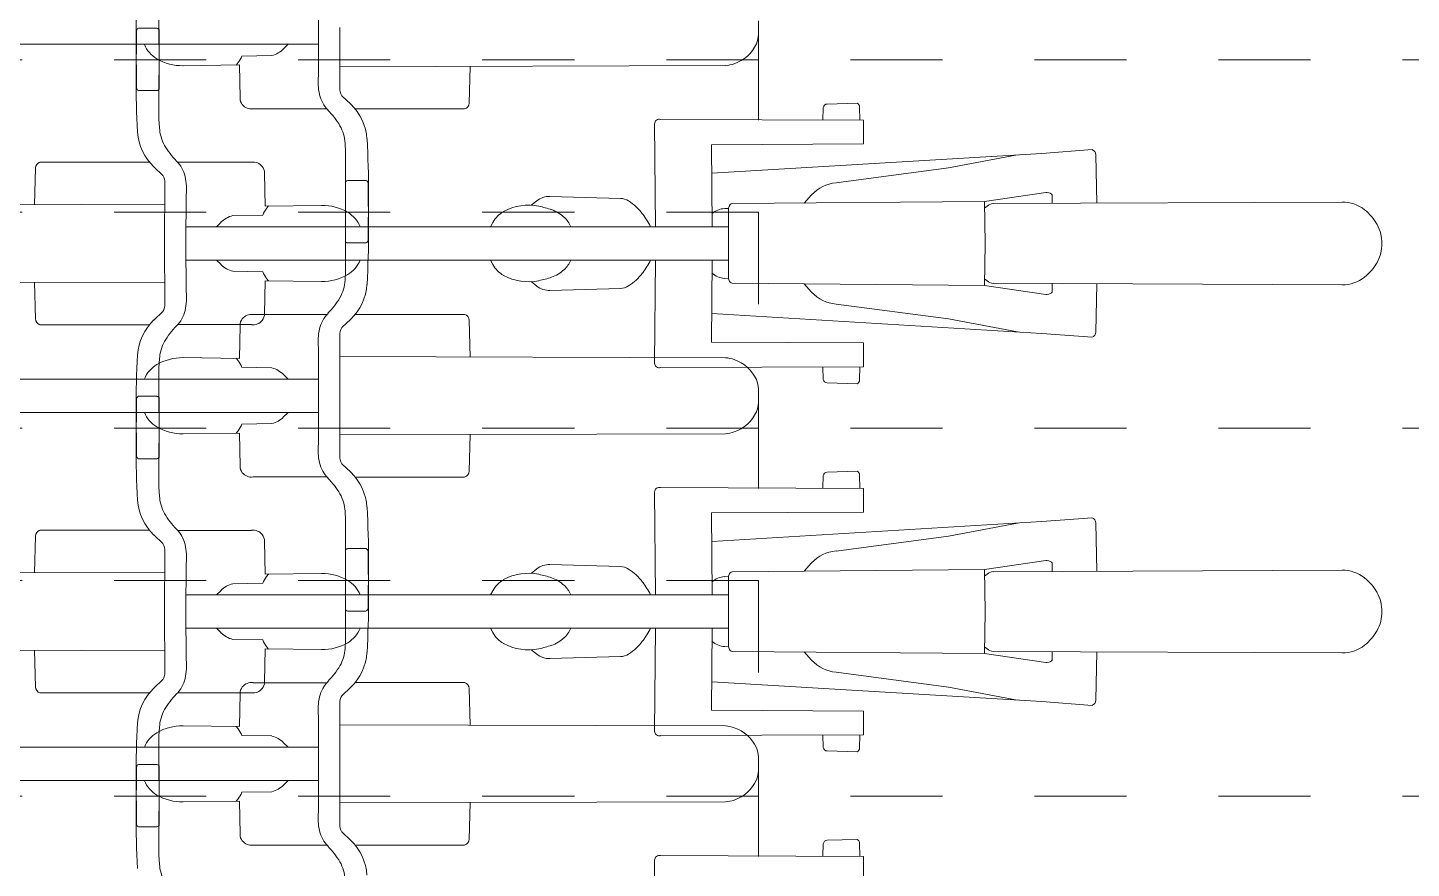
# Model space of a CAD drawing. Header units: metres. Extents: x -86 to 44, y -23 to 39.
# Drawn here: x 19.558 to 21.062, y -4.501 to -3.588 of the extents above; entities that cross this region are included whole.
import ezdxf

# ---------------------------------------------------------------- set-up
doc = ezdxf.new("R2010")
doc.units = ezdxf.units.M
doc.linetypes.add('_Verdeckte Linien_', pattern=[0.15, 0.1, -0.05])
for name, color, linetype, lineweight in [('A-DETL-GENF-HDLN', 7, '_Verdeckte Linien_', 9), ('A-DETL-GENF-OTLN', 7, 'Continuous', 9), ('C-PRKG-____-OTLN', 7, 'Continuous', 9)]:
    doc.layers.add(name, color=color, linetype=linetype, lineweight=lineweight)

# ---------------------------------------------------------------- blocks, each defined once
blk = doc.blocks.new('Fahrradstellplatz - Fahrradstellplatz-23803867--01_UG_OK_FFB_AF')
at = {"layer": 'A-DETL-GENF-HDLN', "color": 253, "true_color": 0x999999}
for p, q in [((1.6, 0), (1.6, 2)), ((1.6, 0), (1.6, 2)), ((2, 0), (2, 2)), ((2, 0), (2, 2)), ((1.6, 0), (1.2, 0)), ((2, 0), (1.6, 0)), ((2.4, 0), (2, 0))]:
    blk.add_line(p, q, dxfattribs=at)
at = {"layer": 'A-DETL-GENF-OTLN', "color": 253, "true_color": 0x999999}
for p, q in [((1.3825, 1.0675), (1.3825, 0.478)), ((1.4187, 1.0675), (1.4187, 0.478)), ((1.7825, 1.0675), (1.7825, 0.478)), ((1.8187, 1.0675), (1.8187, 0.478)), ((2.1825, 1.0675), (2.1825, 0.478)), ((1.36, 0.564), (1.3592, 0.6253)), ((1.4412, 0.564), (1.442, 0.6253)), ((1.76, 0.564), (1.7592, 0.6253)), ((1.8412, 0.564), (1.842, 0.6253)), ((2.16, 0.564), (2.1592, 0.6253)), ((1.3242, 0.5633), (1.36, 0.564)), ((1.3599, 0.5677), (1.3626, 0.5655)), ((1.3703, 0.5287), (1.3697, 0.5614)), ((1.4309, 0.5287), (1.4315, 0.5614)), ((1.4413, 0.5677), (1.4386, 0.5655)), ((1.477, 0.5633), (1.4412, 0.564)), ((1.7242, 0.5633), (1.76, 0.564)), ((1.7599, 0.5677), (1.7626, 0.5655)), ((1.7703, 0.5287), (1.7697, 0.5614)), ((1.8309, 0.5287), (1.8315, 0.5614)), ((1.8413, 0.5677), (1.8386, 0.5655)), ((1.877, 0.5633), (1.8412, 0.564)), ((2.1242, 0.5633), (2.16, 0.564)), ((2.1599, 0.5677), (2.1626, 0.5655)), ((2.1703, 0.5287), (2.1697, 0.5614)), ((1.3124, 0.469), (1.3124, 0.5492)), ((1.4888, 0.469), (1.4888, 0.5492)), ((1.7124, 0.469), (1.7124, 0.5492)), ((1.8888, 0.469), (1.8888, 0.5492)), ((2.1124, 0.469), (2.1124, 0.5492)), ((1.3825, 0.5111), (1.3776, 0.516)), ((1.4187, 0.5111), (1.4236, 0.516)), ((1.7825, 0.5111), (1.7776, 0.516)), ((1.8187, 0.5111), (1.8236, 0.516)), ((2.1825, 0.5111), (2.1776, 0.516)), ((1.4006, 0.4779), (1.3482, 0.4781)), ((1.453, 0.4781), (1.4006, 0.4779)), ((1.8006, 0.4779), (1.7482, 0.4781)), ((1.853, 0.4781), (1.8006, 0.4779)), ((2.2006, 0.4779), (2.1482, 0.4781)), ((2.253, 0.4781), (2.2006, 0.4779)), ((1.3266, 0.4527), (1.3174, 0.443)), ((1.3354, 0.4549), (1.4006, 0.4547)), ((1.3593, 0.0357), (1.3581, 0.4548)), ((1.4006, 0.4547), (1.4658, 0.4549)), ((1.4419, 0.0357), (1.4431, 0.4548)), ((1.4746, 0.4527), (1.4838, 0.443)), ((1.7266, 0.4527), (1.7174, 0.443)), ((1.7354, 0.4549), (1.8006, 0.4547)), ((1.7593, 0.0357), (1.7581, 0.4548)), ((1.8006, 0.4547), (1.8658, 0.4549)), ((1.8419, 0.0357), (1.8431, 0.4548)), ((1.8746, 0.4527), (1.8838, 0.443)), ((2.1266, 0.4527), (2.1174, 0.443)), ((2.1354, 0.4549), (2.2006, 0.4547)), ((2.1593, 0.0357), (2.1581, 0.4548)), ((1.3122, 0.3193), (1.3122, 0.4382)), ((1.489, 0.3193), (1.489, 0.4382)), ((1.5358, 0.4486), (1.5261, 0.4491)), ((1.6317, 0.4488), (1.5358, 0.4486)), ((1.5667, 0.4263), (1.5667, 0.4463)), ((1.5695, 0.4488), (1.6654, 0.4486)), ((1.6345, 0.4263), (1.6345, 0.4463)), ((1.6654, 0.4486), (1.6751, 0.4491)), ((1.7122, 0.3193), (1.7122, 0.4382)), ((1.889, 0.3193), (1.889, 0.4382)), ((1.9358, 0.4486), (1.9261, 0.4491)), ((2.0317, 0.4488), (1.9358, 0.4486)), ((1.9667, 0.4263), (1.9667, 0.4463)), ((1.9695, 0.4488), (2.0654, 0.4486)), ((2.0345, 0.4263), (2.0345, 0.4463)), ((2.0654, 0.4486), (2.0751, 0.4491)), ((2.1122, 0.3193), (2.1122, 0.4382)), ((1.6202, 0.4238), (1.5698, 0.4242)), ((1.581, 0.4238), (1.6314, 0.4242)), ((2.0202, 0.4238), (1.9698, 0.4242)), ((1.981, 0.4238), (2.0314, 0.4242)), ((1.3585, 0.3133), (1.3186, 0.3144)), ((1.4427, 0.3133), (1.4826, 0.3144)), ((1.7585, 0.3133), (1.7186, 0.3144)), ((1.8427, 0.3133), (1.8826, 0.3144)), ((2.1585, 0.3133), (2.1186, 0.3144)), ((1.3931, 0), (1.4006, 0)), ((1.4006, 0), (1.4081, 0)), ((1.7931, 0), (1.8006, 0)), ((1.8006, 0), (1.8081, 0)), ((2.1931, 0), (2.2006, 0)), ((2.2006, 0), (2.2081, 0))]:
    blk.add_line(p, q, dxfattribs=at)
for centre, radius, start, end in [((1.3952, 0.6369), 0.033, 113.0393, 149.4774), ((1.406, 0.6369), 0.033, 30.5226, 66.9607), ((1.7952, 0.6369), 0.033, 113.0393, 149.4774), ((1.806, 0.6369), 0.033, 30.5226, 66.9607), ((2.1952, 0.6369), 0.033, 113.0393, 149.4774), ((1.4138, 0.626), 0.0546, 149.4774, 180.6909), ((1.3874, 0.626), 0.0546, 359.3091, 30.5226), ((1.8138, 0.626), 0.0546, 149.4774, 180.6909), ((1.7874, 0.626), 0.0546, 359.3091, 30.5226), ((2.2138, 0.626), 0.0546, 149.4774, 180.6909), ((1.3247, 0.551), 0.0125, 128.2192, 188.3038), ((1.3241, 0.5518), 0.0115, 89.7991, 128.2192), ((1.377, 0.5825), 0.0223, 229.8575, 251.052), ((1.4242, 0.5825), 0.0223, 288.948, 310.1425), ((1.4771, 0.5518), 0.0115, 51.7808, 90.2009), ((1.4765, 0.551), 0.0125, 351.6962, 51.7808), ((1.7247, 0.551), 0.0125, 128.2192, 188.3038), ((1.7241, 0.5518), 0.0115, 89.7991, 128.2192), ((1.777, 0.5825), 0.0223, 229.8575, 251.052), ((1.8242, 0.5825), 0.0223, 288.948, 310.1425), ((1.8771, 0.5518), 0.0115, 51.7808, 90.2009), ((1.8765, 0.551), 0.0125, 351.6962, 51.7808), ((2.1247, 0.551), 0.0125, 128.2192, 188.3038), ((2.1241, 0.5518), 0.0115, 89.7991, 128.2192), ((2.177, 0.5825), 0.0223, 229.8575, 251.052), ((1.3968, 0.5354), 0.0273, 194.1816, 225.3541), ((1.4044, 0.5354), 0.0273, 314.6459, 345.8184), ((1.7968, 0.5354), 0.0273, 194.1816, 225.3541), ((1.8044, 0.5354), 0.0273, 314.6459, 345.8184), ((2.1968, 0.5354), 0.0273, 194.1816, 225.3541), ((1.2519, 0.5273), 0.0839, 300.1335, 314.8059), ((1.3355, 0.4431), 0.0347, 102.9222, 134.8059), ((1.3414, 0.4178), 0.0607, 83.5208, 102.9222), ((1.4598, 0.4178), 0.0607, 77.0778, 96.4792), ((1.4656, 0.4431), 0.0347, 45.1941, 77.0778), ((1.5493, 0.5273), 0.0839, 225.1941, 239.8665), ((1.6519, 0.5273), 0.0839, 300.1335, 314.8059), ((1.7355, 0.4431), 0.0347, 102.9222, 134.8059), ((1.7414, 0.4178), 0.0607, 83.5208, 102.9222), ((1.8598, 0.4178), 0.0607, 77.0778, 96.4792), ((1.8656, 0.4431), 0.0347, 45.1941, 77.0778), ((1.9493, 0.5273), 0.0839, 225.1941, 239.8665), ((2.0519, 0.5273), 0.0839, 300.1335, 314.8059), ((2.1355, 0.4431), 0.0347, 102.9222, 134.8059), ((2.1414, 0.4178), 0.0607, 83.5208, 102.9222), ((1.273, 0.491), 0.0419, 272.8793, 300.1335), ((1.3353, 0.4364), 0.0186, 89.7864, 118.0605), ((1.4659, 0.4364), 0.0186, 61.9395, 90.2136), ((1.5282, 0.491), 0.0419, 239.8665, 267.1207), ((1.673, 0.491), 0.0419, 272.8793, 300.1335), ((1.7353, 0.4364), 0.0186, 89.7864, 118.0605), ((1.8659, 0.4364), 0.0186, 61.9395, 90.2136), ((1.9282, 0.491), 0.0419, 239.8665, 267.1207), ((2.073, 0.491), 0.0419, 272.8793, 300.1335), ((2.1353, 0.4364), 0.0186, 89.7864, 118.0605), ((1.2762, 0.482), 0.0567, 273.4273, 316.6249), ((1.525, 0.482), 0.0567, 223.3751, 266.5727), ((1.5692, 0.4463), 0.00251, 83.5873, 180), ((1.6319, 0.4463), 0.00251, 0, 96.4127), ((1.6762, 0.482), 0.0567, 273.4273, 316.6249), ((1.925, 0.482), 0.0567, 223.3751, 266.5727), ((1.9692, 0.4463), 0.00251, 83.5873, 180), ((2.0319, 0.4463), 0.00251, 0, 96.4127), ((2.0762, 0.482), 0.0567, 273.4273, 316.6249), ((1.5761, 1.3361), 0.9124, 266.5727, 270.3077), ((1.5698, 0.4274), 0.00327, 199.6166, 269.5389), ((1.6251, 1.3361), 0.9124, 269.6923, 273.4273), ((1.6314, 0.4274), 0.00327, 270.4611, 340.3834), ((1.9761, 1.3361), 0.9124, 266.5727, 270.3077), ((1.9698, 0.4274), 0.00327, 199.6166, 269.5389), ((2.0251, 1.3361), 0.9124, 269.6923, 273.4273), ((2.0314, 0.4274), 0.00327, 270.4611, 340.3834), ((1.3188, 0.3212), 0.00683, 196.6805, 268.4014), ((1.4824, 0.3212), 0.00683, 271.5986, 343.3195), ((1.7188, 0.3212), 0.00683, 196.6805, 268.4014), ((1.8824, 0.3212), 0.00683, 271.5986, 343.3195), ((2.1188, 0.3212), 0.00683, 196.6805, 268.4014), ((1.3997, 0.0394), 0.0406, 185.2642, 198.9471), ((1.4015, 0.0394), 0.0406, 341.0529, 354.7358), ((1.7997, 0.0394), 0.0406, 185.2642, 198.9471), ((1.8015, 0.0394), 0.0406, 341.0529, 354.7358), ((2.1997, 0.0394), 0.0406, 185.2642, 198.9471), ((1.4003, 0.0396), 0.0412, 198.9471, 245.2958), ((1.4009, 0.0396), 0.0412, 294.7042, 341.0529), ((1.8003, 0.0396), 0.0412, 198.9471, 245.2958), ((1.8009, 0.0396), 0.0412, 294.7042, 341.0529), ((2.2003, 0.0396), 0.0412, 198.9471, 245.2958), ((1.3931, 0.024), 0.024, 245.2958, 269.9884), ((1.4081, 0.024), 0.024, 270.0116, 294.7042), ((1.7931, 0.024), 0.024, 245.2958, 269.9884), ((1.8081, 0.024), 0.024, 270.0116, 294.7042), ((2.1931, 0.024), 0.024, 245.2958, 269.9884)]:
    blk.add_arc(centre, radius, start, end, dxfattribs=at)
blk = doc.blocks.new('Fahrradstellplatz - Fahrradstellplatz-23804100--01_UG_OK_FFB_AF')
at = {"layer": 'A-DETL-GENF-HDLN', "color": 253, "true_color": 0x999999}
for p, q in [((1.2, 0), (1.2, -2)), ((1.2, 0), (1.2, -2)), ((1.6, 0), (1.6, -2)), ((1.6, 0), (1.6, -2)), ((2, 0), (2, -2)), ((2, 0), (2, -2))]:
    blk.add_line(p, q, dxfattribs=at)
at = {"layer": 'A-DETL-GENF-OTLN', "color": 253, "true_color": 0x999999}
for p, q in [((1.3593, -0.0357), (1.3581, -0.4548)), ((1.4419, -0.0357), (1.4431, -0.4548)), ((1.7593, -0.0357), (1.7581, -0.4548)), ((1.8419, -0.0357), (1.8431, -0.4548)), ((1.3585, -0.3133), (1.3186, -0.3144)), ((1.4427, -0.3133), (1.4826, -0.3144)), ((1.7585, -0.3133), (1.7186, -0.3144)), ((1.8427, -0.3133), (1.8826, -0.3144)), ((1.3122, -0.3193), (1.3122, -0.4382)), ((1.489, -0.3193), (1.489, -0.4382)), ((1.7122, -0.3193), (1.7122, -0.4382)), ((1.889, -0.3193), (1.889, -0.4382)), ((1.1667, -0.4263), (1.1667, -0.4463)), ((1.2202, -0.4238), (1.1698, -0.4242)), ((1.181, -0.4238), (1.2314, -0.4242)), ((1.2345, -0.4263), (1.2345, -0.4463)), ((1.5667, -0.4263), (1.5667, -0.4463)), ((1.6202, -0.4238), (1.5698, -0.4242)), ((1.581, -0.4238), (1.6314, -0.4242)), ((1.6345, -0.4263), (1.6345, -0.4463)), ((1.9667, -0.4263), (1.9667, -0.4463)), ((2.0202, -0.4238), (1.9698, -0.4242)), ((1.981, -0.4238), (2.0314, -0.4242)), ((2.0345, -0.4263), (2.0345, -0.4463)), ((1.1358, -0.4486), (1.1261, -0.4491)), ((1.2317, -0.4488), (1.1358, -0.4486)), ((1.1695, -0.4488), (1.2654, -0.4486)), ((1.2654, -0.4486), (1.2751, -0.4491)), ((1.3266, -0.4527), (1.3174, -0.443)), ((1.4746, -0.4527), (1.4838, -0.443)), ((1.5358, -0.4486), (1.5261, -0.4491)), ((1.6317, -0.4488), (1.5358, -0.4486)), ((1.5695, -0.4488), (1.6654, -0.4486)), ((1.6654, -0.4486), (1.6751, -0.4491)), ((1.7266, -0.4527), (1.7174, -0.443)), ((1.8746, -0.4527), (1.8838, -0.443)), ((1.9358, -0.4486), (1.9261, -0.4491)), ((2.0317, -0.4488), (1.9358, -0.4486)), ((1.9695, -0.4488), (2.0654, -0.4486)), ((1.3354, -0.4549), (1.4006, -0.4547)), ((1.4006, -0.4547), (1.4658, -0.4549)), ((1.7354, -0.4549), (1.8006, -0.4547)), ((1.8006, -0.4547), (1.8658, -0.4549)), ((1.3124, -0.469), (1.3124, -0.5492)), ((1.4006, -0.4779), (1.3482, -0.4781)), ((1.3825, -1.0675), (1.3825, -0.478)), ((1.453, -0.4781), (1.4006, -0.4779)), ((1.4187, -1.0675), (1.4187, -0.478)), ((1.4888, -0.469), (1.4888, -0.5492)), ((1.7124, -0.469), (1.7124, -0.5492)), ((1.8006, -0.4779), (1.7482, -0.4781)), ((1.7825, -1.0675), (1.7825, -0.478)), ((1.853, -0.4781), (1.8006, -0.4779)), ((1.8187, -1.0675), (1.8187, -0.478)), ((1.8888, -0.469), (1.8888, -0.5492)), ((1.3825, -0.5111), (1.3776, -0.516)), ((1.4187, -0.5111), (1.4236, -0.516)), ((1.7825, -0.5111), (1.7776, -0.516)), ((1.8187, -0.5111), (1.8236, -0.516)), ((1.3703, -0.5287), (1.3697, -0.5614)), ((1.4309, -0.5287), (1.4315, -0.5614)), ((1.7703, -0.5287), (1.7697, -0.5614)), ((1.8309, -0.5287), (1.8315, -0.5614)), ((1.3242, -0.5633), (1.36, -0.564)), ((1.36, -0.564), (1.3592, -0.6253)), ((1.3599, -0.5677), (1.3626, -0.5655)), ((1.4413, -0.5677), (1.4386, -0.5655)), ((1.477, -0.5633), (1.4412, -0.564)), ((1.4412, -0.564), (1.442, -0.6253)), ((1.7242, -0.5633), (1.76, -0.564)), ((1.76, -0.564), (1.7592, -0.6253)), ((1.7599, -0.5677), (1.7626, -0.5655)), ((1.8413, -0.5677), (1.8386, -0.5655)), ((1.877, -0.5633), (1.8412, -0.564)), ((1.8412, -0.564), (1.842, -0.6253)), ((1.3825, -0.809), (1.3779, -0.8114)), ((1.4187, -0.809), (1.4233, -0.8114)), ((1.7825, -0.809), (1.7779, -0.8114)), ((1.8187, -0.809), (1.8233, -0.8114)), ((1.3591, -0.8532), (1.3542, -0.8592)), ((1.4421, -0.8532), (1.447, -0.8592)), ((1.7591, -0.8532), (1.7542, -0.8592)), ((1.8421, -0.8532), (1.847, -0.8592)), ((1.3495, -0.8735), (1.3517, -0.95)), ((1.4517, -0.8735), (1.4495, -0.95)), ((1.7495, -0.8735), (1.7517, -0.95)), ((1.8517, -0.8735), (1.8495, -0.95)), ((1.0187, -0.9883), (1.1305, -0.9872)), ((1.3825, -0.9883), (1.2707, -0.9872)), ((1.4187, -0.9883), (1.5305, -0.9872)), ((1.7825, -0.9883), (1.6707, -0.9872)), ((1.8187, -0.9883), (1.9305, -0.9872)), ((1.1354, -0.9937), (1.1345, -1.2142)), ((1.2658, -0.9937), (1.2667, -1.2142)), ((1.5354, -0.9937), (1.5345, -1.2142)), ((1.6658, -0.9937), (1.6667, -1.2142)), ((1.9354, -0.9937), (1.9345, -1.2142)), ((1.2925, -1.2142), (1.2933, -1.049)), ((1.2933, -1.049), (1.3825, -1.0497)), ((1.3028, -1.408), (1.3243, -1.0493)), ((1.5079, -1.049), (1.4187, -1.0497)), ((1.4984, -1.408), (1.4769, -1.0493)), ((1.5087, -1.2142), (1.5079, -1.049)), ((1.6925, -1.2142), (1.6933, -1.049)), ((1.6933, -1.049), (1.7825, -1.0497)), ((1.7028, -1.408), (1.7243, -1.0493)), ((1.9079, -1.049), (1.8187, -1.0497)), ((1.8984, -1.408), (1.8769, -1.0493)), ((1.9087, -1.2142), (1.9079, -1.049)), ((1.3604, -1.0681), (1.3621, -1.0675)), ((1.3621, -1.0675), (1.4006, -1.0674)), ((1.3624, -1.0675), (1.3627, -1.0634)), ((1.4006, -1.0674), (1.4391, -1.0675)), ((1.4387, -1.0675), (1.4385, -1.0634)), ((1.4391, -1.0675), (1.4408, -1.0681)), ((1.7604, -1.0681), (1.7621, -1.0675)), ((1.7621, -1.0675), (1.8006, -1.0674)), ((1.7624, -1.0675), (1.7627, -1.0634)), ((1.8006, -1.0674), (1.8391, -1.0675)), ((1.8387, -1.0675), (1.8385, -1.0634)), ((1.8391, -1.0675), (1.8408, -1.0681)), ((1.3573, -1.0716), (1.355, -1.3458)), ((1.4462, -1.3458), (1.4439, -1.0716)), ((1.7573, -1.0716), (1.755, -1.3458)), ((1.8462, -1.3458), (1.8439, -1.0716)), ((1.3567, -1.1498), (1.3478, -1.1579)), ((1.4445, -1.1498), (1.4534, -1.1579)), ((1.7567, -1.1498), (1.7478, -1.1579)), ((1.8445, -1.1498), (1.8534, -1.1579)), ((1.1483, -1.1705), (1.1347, -1.1702)), ((1.2529, -1.1705), (1.2665, -1.1702)), ((1.5483, -1.1705), (1.5347, -1.1702)), ((1.6529, -1.1705), (1.6665, -1.1702)), ((1.9483, -1.1705), (1.9347, -1.1702)), ((1.153, -1.2074), (1.1521, -1.1747)), ((1.2482, -1.2074), (1.2491, -1.1747)), ((1.3347, -1.1845), (1.3186, -1.3065)), ((1.4664, -1.1845), (1.4826, -1.3065)), ((1.553, -1.2074), (1.5521, -1.1747)), ((1.6482, -1.2074), (1.6491, -1.1747)), ((1.7347, -1.1845), (1.7186, -1.3065)), ((1.8664, -1.1845), (1.8826, -1.3065)), ((1.953, -1.2074), (1.9521, -1.1747)), ((1.1345, -1.2142), (1.1087, -1.2142)), ((1.1345, -1.2102), (1.1489, -1.21)), ((1.2666, -1.2102), (1.2523, -1.21)), ((1.2667, -1.2142), (1.2925, -1.2142)), ((1.5345, -1.2142), (1.5087, -1.2142)), ((1.5345, -1.2102), (1.5489, -1.21)), ((1.6666, -1.2102), (1.6523, -1.21)), ((1.6667, -1.2142), (1.6925, -1.2142)), ((1.9345, -1.2142), (1.9087, -1.2142)), ((1.9345, -1.2102), (1.9489, -1.21)), ((1.3186, -1.3065), (1.3044, -1.3816)), ((1.4826, -1.3065), (1.4968, -1.3816)), ((1.7186, -1.3065), (1.7044, -1.3816)), ((1.8826, -1.3065), (1.8968, -1.3816)), ((1.355, -1.3458), (1.3452, -1.4123)), ((1.355, -1.3458), (1.4006, -1.3465)), ((1.3623, -1.3459), (1.36, -1.3486)), ((1.4006, -1.3465), (1.4462, -1.3458)), ((1.4389, -1.3459), (1.4411, -1.3486)), ((1.4462, -1.3458), (1.456, -1.4123)), ((1.755, -1.3458), (1.7452, -1.4123)), ((1.755, -1.3458), (1.8006, -1.3465)), ((1.7623, -1.3459), (1.76, -1.3486)), ((1.8006, -1.3465), (1.8462, -1.3458)), ((1.8389, -1.3459), (1.8411, -1.3486)), ((1.8462, -1.3458), (1.856, -1.4123)), ((1.3573, -1.3551), (1.3556, -1.7345)), ((1.4439, -1.3551), (1.4456, -1.7345)), ((1.7573, -1.3551), (1.7556, -1.7345)), ((1.8439, -1.3551), (1.8456, -1.7345)), ((1.2987, -1.4626), (1.3028, -1.408)), ((1.5025, -1.4626), (1.4984, -1.408)), ((1.6987, -1.4626), (1.7028, -1.408)), ((1.9025, -1.4626), (1.8984, -1.408)), ((1.3486, -1.4194), (1.357, -1.4194)), ((1.4526, -1.4194), (1.4442, -1.4194)), ((1.7486, -1.4194), (1.757, -1.4194)), ((1.8526, -1.4194), (1.8442, -1.4194)), ((1.3568, -1.4679), (1.3043, -1.4669)), ((1.4444, -1.4679), (1.4969, -1.4669)), ((1.7568, -1.4679), (1.7043, -1.4669)), ((1.8444, -1.4679), (1.8969, -1.4669))]:
    blk.add_line(p, q, dxfattribs=at)
for centre, radius, start, end in [((1.3188, -0.3212), 0.00683, 91.5986, 163.3195), ((1.4824, -0.3212), 0.00683, 16.6805, 88.4014), ((1.7188, -0.3212), 0.00683, 91.5986, 163.3195), ((1.8824, -0.3212), 0.00683, 16.6805, 88.4014), ((1.1761, -1.3361), 0.9124, 89.6923, 93.4273), ((1.1698, -0.4274), 0.00327, 90.4611, 160.3834), ((1.2251, -1.3361), 0.9124, 86.5727, 90.3077), ((1.2314, -0.4274), 0.00327, 19.6166, 89.5389), ((1.2762, -0.482), 0.0567, 43.3751, 86.5727), ((1.525, -0.482), 0.0567, 93.4273, 136.6249), ((1.5761, -1.3361), 0.9124, 89.6923, 93.4273), ((1.5698, -0.4274), 0.00327, 90.4611, 160.3834), ((1.6251, -1.3361), 0.9124, 86.5727, 90.3077), ((1.6314, -0.4274), 0.00327, 19.6166, 89.5389), ((1.6762, -0.482), 0.0567, 43.3751, 86.5727), ((1.925, -0.482), 0.0567, 93.4273, 136.6249), ((1.9761, -1.3361), 0.9124, 89.6923, 93.4273), ((1.9698, -0.4274), 0.00327, 90.4611, 160.3834), ((2.0251, -1.3361), 0.9124, 86.5727, 90.3077), ((2.0314, -0.4274), 0.00327, 19.6166, 89.5389), ((1.1282, -0.491), 0.0419, 92.8793, 120.1335), ((1.1692, -0.4463), 0.00251, 180, 276.4127), ((1.2319, -0.4463), 0.00251, 263.5873, 0), ((1.273, -0.491), 0.0419, 59.8665, 87.1207), ((1.5282, -0.491), 0.0419, 92.8793, 120.1335), ((1.5692, -0.4463), 0.00251, 180, 276.4127), ((1.6319, -0.4463), 0.00251, 263.5873, 0), ((1.673, -0.491), 0.0419, 59.8665, 87.1207), ((1.9282, -0.491), 0.0419, 92.8793, 120.1335), ((1.9692, -0.4463), 0.00251, 180, 276.4127), ((2.0319, -0.4463), 0.00251, 263.5873, 0), ((1.2519, -0.5273), 0.0839, 45.1941, 59.8665), ((1.3353, -0.4364), 0.0186, 241.9395, 270.2136), ((1.4659, -0.4364), 0.0186, 269.7864, 298.0605), ((1.5493, -0.5273), 0.0839, 120.1335, 134.8059), ((1.6519, -0.5273), 0.0839, 45.1941, 59.8665), ((1.7353, -0.4364), 0.0186, 241.9395, 270.2136), ((1.8659, -0.4364), 0.0186, 269.7864, 298.0605), ((1.9493, -0.5273), 0.0839, 120.1335, 134.8059), ((1.3355, -0.4431), 0.0347, 225.1941, 257.0778), ((1.3414, -0.4178), 0.0607, 257.0778, 276.4792), ((1.4598, -0.4178), 0.0607, 263.5208, 282.9222), ((1.4656, -0.4431), 0.0347, 282.9222, 314.8059), ((1.7355, -0.4431), 0.0347, 225.1941, 257.0778), ((1.7414, -0.4178), 0.0607, 257.0778, 276.4792), ((1.8598, -0.4178), 0.0607, 263.5208, 282.9222), ((1.8656, -0.4431), 0.0347, 282.9222, 314.8059), ((1.3968, -0.5354), 0.0273, 134.6459, 165.8184), ((1.4044, -0.5354), 0.0273, 14.1816, 45.3541), ((1.7968, -0.5354), 0.0273, 134.6459, 165.8184), ((1.8044, -0.5354), 0.0273, 14.1816, 45.3541), ((1.3247, -0.551), 0.0125, 171.6962, 231.7808), ((1.4765, -0.551), 0.0125, 308.2192, 8.3038), ((1.7247, -0.551), 0.0125, 171.6962, 231.7808), ((1.8765, -0.551), 0.0125, 308.2192, 8.3038), ((1.3241, -0.5518), 0.0115, 231.7808, 270.2009), ((1.377, -0.5825), 0.0223, 108.948, 130.1425), ((1.4242, -0.5825), 0.0223, 49.8575, 71.052), ((1.4771, -0.5518), 0.0115, 269.7991, 308.2192), ((1.7241, -0.5518), 0.0115, 231.7808, 270.2009), ((1.777, -0.5825), 0.0223, 108.948, 130.1425), ((1.8242, -0.5825), 0.0223, 49.8575, 71.052), ((1.8771, -0.5518), 0.0115, 269.7991, 308.2192), ((1.4138, -0.626), 0.0546, 179.3091, 210.5226), ((1.3874, -0.626), 0.0546, 329.4774, 0.6909), ((1.8138, -0.626), 0.0546, 179.3091, 210.5226), ((1.7874, -0.626), 0.0546, 329.4774, 0.6909), ((1.3952, -0.6369), 0.033, 210.5226, 246.9607), ((1.406, -0.6369), 0.033, 293.0393, 329.4774), ((1.7952, -0.6369), 0.033, 210.5226, 246.9607), ((1.806, -0.6369), 0.033, 293.0393, 329.4774), ((1.3914, -0.8372), 0.0291, 117.6438, 151.2706), ((1.4097, -0.8372), 0.0291, 28.7294, 62.3562), ((1.7914, -0.8372), 0.0291, 117.6438, 151.2706), ((1.8097, -0.8372), 0.0291, 28.7294, 62.3562), ((1.4151, -0.8501), 0.0561, 151.2706, 191.4914), ((1.3861, -0.8501), 0.0561, 348.5086, 28.7294), ((1.8151, -0.8501), 0.0561, 151.2706, 191.4914), ((1.7861, -0.8501), 0.0561, 348.5086, 28.7294), ((1.3712, -0.8728), 0.0217, 141.3143, 181.7839), ((1.471, -0.8388), 0.1131, 191.4914, 198.8121), ((1.3302, -0.8388), 0.1131, 341.1879, 348.5086), ((1.43, -0.8728), 0.0217, 358.2161, 38.6857), ((1.7712, -0.8728), 0.0217, 141.3143, 181.7839), ((1.871, -0.8388), 0.1131, 191.4914, 198.8121), ((1.7302, -0.8388), 0.1131, 341.1879, 348.5086), ((1.83, -0.8728), 0.0217, 358.2161, 38.6857), ((1.3986, -0.8634), 0.0367, 198.8121, 223.6761), ((1.4026, -0.8634), 0.0367, 316.3239, 341.1879), ((1.7986, -0.8634), 0.0367, 198.8121, 223.6761), ((1.8026, -0.8634), 0.0367, 316.3239, 341.1879), ((1.3961, -0.8658), 0.0333, 223.6761, 245.8489), ((1.4051, -0.8658), 0.0333, 294.1511, 316.3239), ((1.7961, -0.8658), 0.0333, 223.6761, 245.8489), ((1.8051, -0.8658), 0.0333, 294.1511, 316.3239), ((1.3693, -0.9495), 0.0176, 181.6619, 212.4932), ((1.4028, -0.9281), 0.0574, 212.4932, 233.4981), ((1.3984, -0.9281), 0.0574, 306.5019, 327.5068), ((1.4319, -0.9495), 0.0176, 327.5068, 358.3381), ((1.7693, -0.9495), 0.0176, 181.6619, 212.4932), ((1.8028, -0.9281), 0.0574, 212.4932, 233.4981), ((1.7984, -0.9281), 0.0574, 306.5019, 327.5068), ((1.8319, -0.9495), 0.0176, 327.5068, 358.3381), ((1.4288, -0.893), 0.1011, 233.4981, 242.7387), ((1.3724, -0.893), 0.1011, 297.2613, 306.5019), ((1.8288, -0.893), 0.1011, 233.4981, 242.7387), ((1.7724, -0.893), 0.1011, 297.2613, 306.5019), ((1.1305, -0.9923), 0.00508, 344.2179, 90.5532), ((1.2706, -0.9923), 0.00508, 89.4468, 195.7821), ((1.5305, -0.9923), 0.00508, 344.2179, 90.5532), ((1.6706, -0.9923), 0.00508, 89.4468, 195.7821), ((1.9305, -0.9923), 0.00508, 344.2179, 90.5532), ((1.3854, -1.0646), 0.0228, 138.7676, 176.9501), ((1.4158, -1.0646), 0.0228, 3.0499, 41.2324), ((1.7854, -1.0646), 0.0228, 138.7676, 176.9501), ((1.8158, -1.0646), 0.0228, 3.0499, 41.2324), ((1.362, -1.0727), 0.00483, 109.8743, 166.7404), ((1.4392, -1.0727), 0.00483, 13.2596, 70.1257), ((1.762, -1.0727), 0.00483, 109.8743, 166.7404), ((1.8392, -1.0727), 0.00483, 13.2596, 70.1257), ((1.1477, -1.1749), 0.00438, 1.6744, 81.5061), ((1.2535, -1.1749), 0.00438, 98.4939, 178.3256), ((1.3758, -1.1882), 0.0413, 132.7557, 174.7793), ((1.4254, -1.1882), 0.0413, 5.2207, 47.2443), ((1.5477, -1.1749), 0.00438, 1.6744, 81.5061), ((1.6535, -1.1749), 0.00438, 98.4939, 178.3256), ((1.7758, -1.1882), 0.0413, 132.7557, 174.7793), ((1.8254, -1.1882), 0.0413, 5.2207, 47.2443), ((1.9477, -1.1749), 0.00438, 1.6744, 81.5061), ((1.1488, -1.2054), 0.00464, 270.4692, 334.4859), ((1.2524, -1.2054), 0.00464, 205.5141, 269.5308), ((1.5488, -1.2054), 0.00464, 270.4692, 334.4859), ((1.6524, -1.2054), 0.00464, 205.5141, 269.5308), ((1.9488, -1.2054), 0.00464, 270.4692, 334.4859), ((1.3689, -1.3562), 0.0117, 139.6093, 174.8866), ((1.4323, -1.3562), 0.0117, 5.1134, 40.3907), ((1.7689, -1.3562), 0.0117, 139.6093, 174.8866), ((1.8323, -1.3562), 0.0117, 5.1134, 40.3907), ((1.3532, -1.4134), 0.00806, 171.6319, 220.4805), ((1.448, -1.4134), 0.00806, 319.5195, 8.3681), ((1.7532, -1.4134), 0.00806, 171.6319, 220.4805), ((1.848, -1.4134), 0.00806, 319.5195, 8.3681), ((1.3486, -1.4174), 0.00199, 220.4805, 270.7837), ((1.4526, -1.4174), 0.00199, 269.2163, 319.5195), ((1.7486, -1.4174), 0.00199, 220.4805, 270.7837), ((1.8526, -1.4174), 0.00199, 269.2163, 319.5195), ((1.3045, -1.4608), 0.00606, 196.7999, 268.9063), ((1.4967, -1.4608), 0.00606, 271.0937, 343.2001), ((1.7045, -1.4608), 0.00606, 196.7999, 268.9063), ((1.8967, -1.4608), 0.00606, 271.0937, 343.2001), ((1.3944, -1.7346), 0.0388, 179.7429, 218.4031), ((1.4068, -1.7346), 0.0388, 321.5969, 0.2571), ((1.7944, -1.7346), 0.0388, 179.7429, 218.4031), ((1.8068, -1.7346), 0.0388, 321.5969, 0.2571), ((1.4058, -1.7256), 0.0534, 218.4031, 241.1766), ((1.3954, -1.7256), 0.0534, 298.8234, 321.5969), ((1.8058, -1.7256), 0.0534, 218.4031, 241.1766), ((1.7954, -1.7256), 0.0534, 298.8234, 321.5969), ((1.4007, -1.7348), 0.0429, 241.1766, 269.7973), ((1.4004, -1.7348), 0.0429, 270.2027, 298.8234), ((1.8007, -1.7348), 0.0429, 241.1766, 269.7973), ((1.8004, -1.7348), 0.0429, 270.2027, 298.8234)]:
    blk.add_arc(centre, radius, start, end, dxfattribs=at)

msp = doc.modelspace()

# ---------------------------------------------------------------- block references
at = {"layer": 'C-PRKG-____-OTLN', "color": 253, "true_color": 0x999999}
for name, p, rotation in [('Fahrradstellplatz - Fahrradstellplatz-23804100--01_UG_OK_FFB_AF', (19.252, -5.6229), 90.00000000000092), ('Fahrradstellplatz - Fahrradstellplatz-23803867--01_UG_OK_FFB_AF', (20.352, -5.7884), 90.00000000000031)]:
    msp.add_blockref(name, p, dxfattribs=dict(at, rotation=rotation))

doc.saveas('drawing.dxf')
